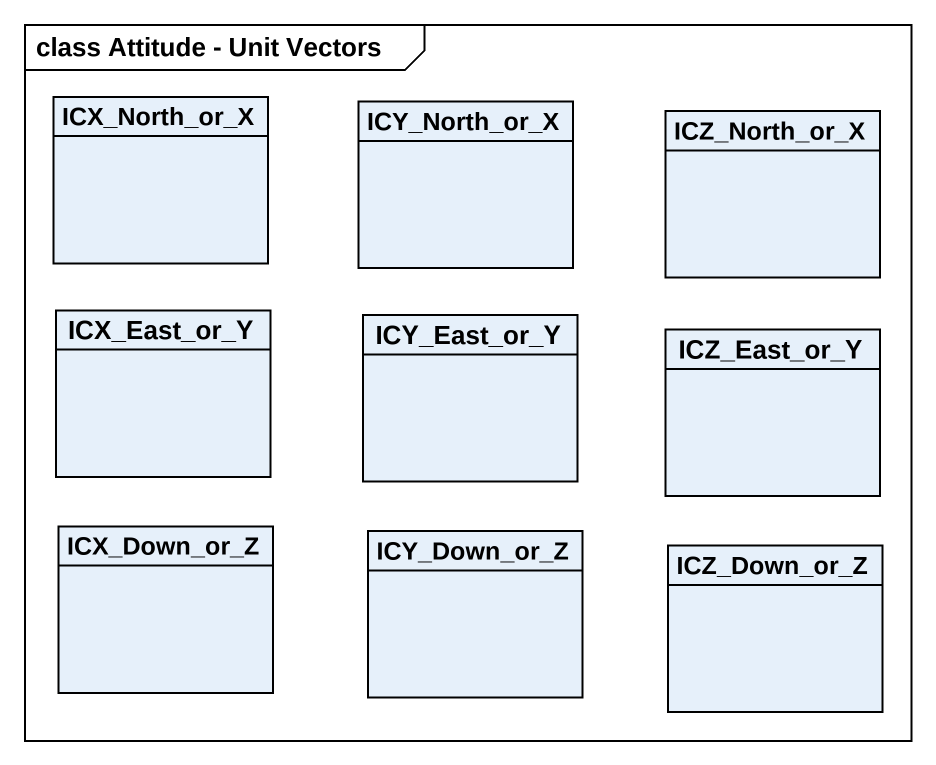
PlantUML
@startuml
mainframe class Attitude - Unit Vectors
hide circle
hide empty members
class ICX_North_or_X
class ICY_North_or_X
class ICZ_North_or_X
class ICX_East_or_Y
class ICY_East_or_Y
class ICZ_East_or_Y
class ICX_Down_or_Z
class ICY_Down_or_Z
class ICZ_Down_or_Z
@enduml
